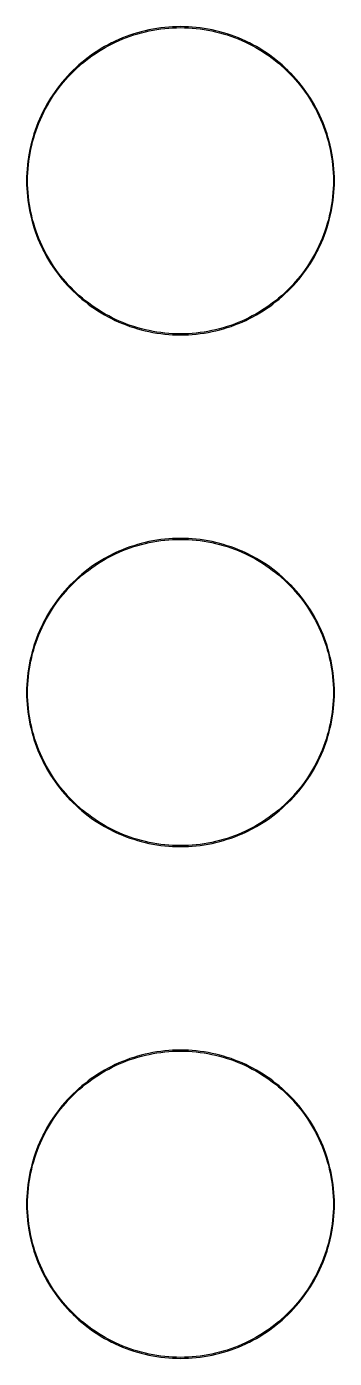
# Model space of a CAD drawing. Extents: x 3 to 63, y 0 to 129.
# Drawn here: x 45.59 to 48.65, y 88.53 to 101.75 of the extents above; entities that cross this region are included whole.
import ezdxf

# ---------------------------------------------------------------- set-up
doc = ezdxf.new("R2010")
doc.units = 0

msp = doc.modelspace()

# ---------------------------------------------------------------- linework, layer by layer
at = {"color": 34, "true_color": 0x008000}
for points in [[(48.21523, 99.1503, 0), (48.24216, 99.17875, 0), (48.26857, 99.20771, 0), (48.29397, 99.23768, 0), (48.31887, 99.26816, 0), (48.34274, 99.29915, 0), (48.36586, 99.3309, 0), (48.38821, 99.36315, 0), (48.4098, 99.39617, 0), (48.43037, 99.42945, 0), (48.45018, 99.46348, 0), (48.46923, 99.49777, 0), (48.48727, 99.53283, 0), (48.48797, 99.53421, 0), (48.50499, 99.56951, 0), (48.52125, 99.60533, 0), (48.53649, 99.64139, 0), (48.55071, 99.67797, 0), (48.56417, 99.7148, 0), (48.57662, 99.75214, 0), (48.58805, 99.78973, 0), (48.59846, 99.82758, 0), (48.60786, 99.86568, 0), (48.6165, 99.90403, 0), (48.62412, 99.94264, 0), (48.63047, 99.98125, 0), (48.63071, 99.98278, 0), (48.6363, 100.02164, 0), (48.64087, 100.06075, 0), (48.64442, 100.09987, 0), (48.64696, 100.13899, 0), (48.64849, 100.1781, 0), (48.649, 100.21747, 0), (48.64849, 100.25684, 0), (48.64696, 100.29596, 0), (48.64442, 100.33508, 0), (48.64087, 100.37419, 0), (48.6363, 100.41331, 0), (48.63071, 100.45217, 0), (48.63047, 100.4537, 0), (48.62412, 100.49231, 0), (48.6165, 100.53092, 0), (48.60786, 100.56927, 0), (48.59846, 100.60737, 0), (48.58805, 100.64522, 0), (48.57662, 100.68281, 0), (48.56417, 100.72015, 0), (48.55071, 100.75698, 0), (48.53649, 100.79355, 0), (48.52125, 100.82962, 0), (48.50499, 100.86543, 0), (48.48797, 100.90074, 0), (48.48727, 100.90212, 0), (48.46994, 100.93579, 0), (48.46923, 100.93717, 0), (48.45018, 100.97146, 0), (48.43037, 101.0055, 0), (48.4098, 101.03877, 0), (48.38821, 101.07179, 0), (48.36586, 101.10405, 0), (48.34274, 101.1358, 0), (48.31887, 101.16679, 0), (48.29397, 101.19727, 0), (48.26857, 101.22724, 0), (48.24216, 101.2562, 0), (48.21523, 101.28464, 0), (48.21414, 101.28574, 0), (48.21412, 101.28575, 0), (48.18729, 101.31258, 0), (48.1862, 101.31368, 0), (48.15775, 101.3406, 0), (48.12879, 101.36702, 0), (48.09882, 101.39242, 0), (48.06834, 101.41731, 0), (48.03735, 101.44119, 0), (48.0056, 101.4643, 0), (47.97335, 101.48665, 0), (47.94033, 101.50824, 0), (47.90705, 101.52882, 0), (47.87302, 101.54863, 0), (47.83873, 101.56768, 0), (47.80367, 101.58571, 0), (47.80229, 101.58642, 0), (47.76699, 101.60344, 0), (47.73117, 101.61969, 0), (47.69511, 101.63493, 0), (47.65853, 101.64916, 0), (47.6217, 101.66262, 0), (47.58436, 101.67506, 0), (47.54677, 101.68649, 0), (47.50892, 101.69691, 0), (47.47082, 101.70631, 0), (47.43247, 101.71494, 0), (47.39386, 101.72256, 0), (47.35525, 101.72891, 0), (47.35372, 101.72915, 0), (47.31486, 101.73474, 0), (47.27575, 101.73931, 0), (47.23663, 101.74287, 0), (47.19751, 101.74541, 0), (47.1584, 101.74693, 0), (47.11903, 101.74744, 0), (47.07966, 101.74693, 0), (47.04054, 101.74541, 0), (47.00142, 101.74287, 0), (46.96231, 101.73931, 0), (46.92319, 101.73474, 0), (46.88433, 101.72915, 0), (46.8828, 101.72891, 0), (46.84419, 101.72256, 0), (46.80558, 101.71494, 0), (46.76723, 101.70631, 0), (46.72913, 101.69691, 0), (46.69128, 101.68649, 0), (46.65369, 101.67506, 0), (46.61635, 101.66262, 0), (46.57952, 101.64916, 0), (46.54295, 101.63493, 0), (46.50688, 101.61969, 0), (46.47107, 101.60344, 0), (46.43576, 101.58642, 0), (46.43438, 101.58571, 0), (46.39933, 101.56768, 0), (46.36504, 101.54863, 0), (46.331, 101.52882, 0), (46.29773, 101.50824, 0), (46.26471, 101.48665, 0), (46.23245, 101.4643, 0), (46.2007, 101.44119, 0), (46.16971, 101.41731, 0), (46.13923, 101.39242, 0), (46.10926, 101.36702, 0), (46.0803, 101.3406, 0), (46.05186, 101.31368, 0), (46.02282, 101.28464, 0), (45.9959, 101.2562, 0), (45.96948, 101.22724, 0), (45.94408, 101.19727, 0), (45.91919, 101.16679, 0), (45.89531, 101.1358, 0), (45.8722, 101.10405, 0), (45.84985, 101.07179, 0), (45.82826, 101.03877, 0), (45.80768, 101.0055, 0), (45.78787, 100.97146, 0), (45.76882, 100.93717, 0), (45.75079, 100.90212, 0), (45.75008, 100.90074, 0), (45.73306, 100.86543, 0), (45.71681, 100.82962, 0), (45.70157, 100.79355, 0), (45.68734, 100.75698, 0), (45.67388, 100.72015, 0), (45.66144, 100.68281, 0), (45.65001, 100.64522, 0), (45.63959, 100.60737, 0), (45.63019, 100.56927, 0), (45.62156, 100.53092, 0), (45.61394, 100.49231, 0), (45.60759, 100.4537, 0), (45.60735, 100.45217, 0), (45.60176, 100.41331, 0), (45.59719, 100.37419, 0), (45.59363, 100.33508, 0), (45.59109, 100.29596, 0), (45.58957, 100.25684, 0), (45.58906, 100.21747, 0), (45.58957, 100.1781, 0), (45.59109, 100.13899, 0), (45.59363, 100.09987, 0), (45.59719, 100.06075, 0), (45.60176, 100.02164, 0), (45.60735, 99.98278, 0), (45.60759, 99.98125, 0), (45.61394, 99.94264, 0), (45.62156, 99.90403, 0), (45.63019, 99.86568, 0), (45.63959, 99.82758, 0), (45.65001, 99.78973, 0), (45.66144, 99.75214, 0), (45.67388, 99.7148, 0), (45.68734, 99.67797, 0), (45.70157, 99.64139, 0), (45.71681, 99.60533, 0), (45.73306, 99.56951, 0), (45.75008, 99.53421, 0), (45.75079, 99.53283, 0), (45.76882, 99.49777, 0), (45.78787, 99.46348, 0), (45.80768, 99.42945, 0), (45.82826, 99.39617, 0), (45.84985, 99.36315, 0), (45.8722, 99.3309, 0), (45.89531, 99.29915, 0), (45.91919, 99.26816, 0), (45.94408, 99.23768, 0), (45.96948, 99.20771, 0), (45.9959, 99.17875, 0), (46.02282, 99.1503, 0), (46.02392, 99.14921, 0), (46.05075, 99.12238, 0), (46.05076, 99.12236, 0), (46.05186, 99.12127, 0), (46.0803, 99.09434, 0), (46.10926, 99.06793, 0), (46.13923, 99.04253, 0), (46.16971, 99.01763, 0), (46.2007, 98.99376, 0), (46.23245, 98.97064, 0), (46.26471, 98.94829, 0), (46.29773, 98.9267, 0), (46.331, 98.90613, 0), (46.36504, 98.88632, 0), (46.39933, 98.86727, 0), (46.40071, 98.86656, 0), (46.43438, 98.84923, 0), (46.43576, 98.84853, 0), (46.47107, 98.83151, 0), (46.50688, 98.81525, 0), (46.54295, 98.80001, 0), (46.57952, 98.78579, 0), (46.61635, 98.77233, 0), (46.65369, 98.75988, 0), (46.69128, 98.74845, 0), (46.72913, 98.73804, 0), (46.76723, 98.72864, 0), (46.80558, 98.72, 0), (46.84419, 98.71238, 0), (46.8828, 98.70603, 0), (46.88433, 98.70579, 0), (46.92319, 98.7002, 0), (46.96231, 98.69563, 0), (47.00142, 98.69208, 0), (47.04054, 98.68954, 0), (47.07966, 98.68801, 0), (47.11903, 98.6875, 0), (47.1584, 98.68801, 0), (47.19751, 98.68954, 0), (47.23663, 98.69208, 0), (47.27575, 98.69563, 0), (47.31486, 98.7002, 0), (47.35372, 98.70579, 0), (47.35525, 98.70603, 0), (47.39386, 98.71238, 0), (47.43247, 98.72, 0), (47.47082, 98.72864, 0), (47.50892, 98.73804, 0), (47.54677, 98.74845, 0), (47.58436, 98.75988, 0), (47.6217, 98.77233, 0), (47.65853, 98.78579, 0), (47.69511, 98.80001, 0), (47.73117, 98.81525, 0), (47.76699, 98.83151, 0), (47.80229, 98.84853, 0), (47.80367, 98.84923, 0), (47.83735, 98.86656, 0), (47.83873, 98.86727, 0), (47.87302, 98.88632, 0), (47.90705, 98.90613, 0), (47.94033, 98.9267, 0), (47.97335, 98.94829, 0), (48.0056, 98.97064, 0), (48.03735, 98.99376, 0), (48.06834, 99.01763, 0), (48.09882, 99.04253, 0), (48.12879, 99.06793, 0), (48.15775, 99.09434, 0), (48.1862, 99.12127, 0), (48.21523, 99.1503, 0)], [(47.19751, 98.69944, 0), (47.1584, 98.69792, 0), (47.11903, 98.69741, 0), (47.07966, 98.69792, 0), (47.04054, 98.69944, 0), (47.00142, 98.70198, 0), (46.96231, 98.70554, 0), (46.92319, 98.71011, 0), (46.88489, 98.71562, 0), (46.84725, 98.72181, 0), (46.80865, 98.72943, 0), (46.77029, 98.73806, 0), (46.73219, 98.74746, 0), (46.69435, 98.75787, 0), (46.65675, 98.7693, 0), (46.61942, 98.78175, 0), (46.58259, 98.79521, 0), (46.54601, 98.80944, 0), (46.50994, 98.82468, 0), (46.47413, 98.84093, 0), (46.43913, 98.8578, 0), (46.40515, 98.87528, 0), (46.37086, 98.89433, 0), (46.33682, 98.91414, 0), (46.30355, 98.93472, 0), (46.27053, 98.95631, 0), (46.23827, 98.97866, 0), (46.20652, 99.00177, 0), (46.17553, 99.02565, 0), (46.14505, 99.05054, 0), (46.11508, 99.07594, 0), (46.08613, 99.10236, 0), (46.05768, 99.12928, 0), (46.03065, 99.15631, 0), (46.00391, 99.18457, 0), (45.97749, 99.21353, 0), (45.95209, 99.2435, 0), (45.9272, 99.27398, 0), (45.90333, 99.30497, 0), (45.88021, 99.33672, 0), (45.85786, 99.36898, 0), (45.83627, 99.402, 0), (45.8157, 99.43527, 0), (45.79588, 99.46931, 0), (45.77683, 99.5036, 0), (45.75935, 99.53757, 0), (45.74249, 99.57257, 0), (45.72623, 99.60839, 0), (45.71099, 99.64446, 0), (45.69677, 99.68103, 0), (45.6833, 99.71786, 0), (45.67086, 99.7552, 0), (45.65943, 99.79279, 0), (45.64901, 99.83064, 0), (45.63962, 99.86874, 0), (45.63098, 99.90709, 0), (45.62336, 99.9457, 0), (45.61717, 99.98334, 0), (45.61166, 100.02164, 0), (45.60709, 100.06075, 0), (45.60354, 100.09987, 0), (45.601, 100.13899, 0), (45.59947, 100.1781, 0), (45.59896, 100.21747, 0), (45.59947, 100.25684, 0), (45.601, 100.29596, 0), (45.60354, 100.33508, 0), (45.60709, 100.37419, 0), (45.61166, 100.41331, 0), (45.61717, 100.45161, 0), (45.62336, 100.48925, 0), (45.63098, 100.52785, 0), (45.63962, 100.56621, 0), (45.64901, 100.60431, 0), (45.65943, 100.64215, 0), (45.67086, 100.67975, 0), (45.6833, 100.71708, 0), (45.69677, 100.75391, 0), (45.71099, 100.79049, 0), (45.72623, 100.82656, 0), (45.74249, 100.86237, 0), (45.75935, 100.89738, 0), (45.77683, 100.93135, 0), (45.79588, 100.96564, 0), (45.8157, 100.99968, 0), (45.83627, 101.03295, 0), (45.85786, 101.06597, 0), (45.88021, 101.09823, 0), (45.90333, 101.12998, 0), (45.9272, 101.16097, 0), (45.95209, 101.19145, 0), (45.97749, 101.22142, 0), (46.00391, 101.25037, 0), (46.03083, 101.27882, 0), (46.05768, 101.30567, 0), (46.08613, 101.33259, 0), (46.11508, 101.35901, 0), (46.14505, 101.38441, 0), (46.17553, 101.4093, 0), (46.20652, 101.43317, 0), (46.23827, 101.45629, 0), (46.27053, 101.47864, 0), (46.30355, 101.50023, 0), (46.33682, 101.5208, 0), (46.37086, 101.54062, 0), (46.40515, 101.55967, 0), (46.43912, 101.57715, 0), (46.47413, 101.59401, 0), (46.50994, 101.61027, 0), (46.54601, 101.62551, 0), (46.58259, 101.63973, 0), (46.61942, 101.6532, 0), (46.65675, 101.66564, 0), (46.69435, 101.67707, 0), (46.73219, 101.68749, 0), (46.77029, 101.69688, 0), (46.80865, 101.70552, 0), (46.84725, 101.71314, 0), (46.88489, 101.71933, 0), (46.92319, 101.72484, 0), (46.96231, 101.72941, 0), (47.00142, 101.73296, 0), (47.04054, 101.7355, 0), (47.07966, 101.73703, 0), (47.11903, 101.73754, 0), (47.1584, 101.73703, 0), (47.19751, 101.7355, 0), (47.23663, 101.73296, 0), (47.27575, 101.72941, 0), (47.31486, 101.72484, 0), (47.35316, 101.71933, 0), (47.3908, 101.71314, 0), (47.42941, 101.70552, 0), (47.46776, 101.69688, 0), (47.50586, 101.68749, 0), (47.54371, 101.67707, 0), (47.5813, 101.66564, 0), (47.61864, 101.6532, 0), (47.65547, 101.63973, 0), (47.69204, 101.62551, 0), (47.72811, 101.61027, 0), (47.76393, 101.59401, 0), (47.79893, 101.57715, 0), (47.8329, 101.55967, 0), (47.86719, 101.54062, 0), (47.90123, 101.5208, 0), (47.9345, 101.50023, 0), (47.96752, 101.47864, 0), (47.99978, 101.45629, 0), (48.03153, 101.43317, 0), (48.06252, 101.4093, 0), (48.093, 101.38441, 0), (48.12297, 101.35901, 0), (48.15193, 101.33259, 0), (48.18019, 101.30585, 0), (48.20722, 101.27882, 0), (48.23414, 101.25037, 0), (48.26056, 101.22142, 0), (48.28596, 101.19145, 0), (48.31085, 101.16097, 0), (48.33473, 101.12998, 0), (48.35784, 101.09823, 0), (48.38019, 101.06597, 0), (48.40178, 101.03295, 0), (48.42236, 100.99968, 0), (48.44217, 100.96564, 0), (48.46122, 100.93135, 0), (48.4787, 100.89737, 0), (48.49557, 100.86237, 0), (48.51182, 100.82656, 0), (48.52706, 100.79049, 0), (48.54129, 100.75391, 0), (48.55475, 100.71708, 0), (48.5672, 100.67975, 0), (48.57863, 100.64215, 0), (48.58904, 100.60431, 0), (48.59844, 100.56621, 0), (48.60707, 100.52785, 0), (48.61469, 100.48925, 0), (48.62088, 100.45161, 0), (48.62639, 100.41331, 0), (48.63096, 100.37419, 0), (48.63452, 100.33508, 0), (48.63706, 100.29596, 0), (48.63858, 100.25684, 0), (48.63909, 100.21747, 0), (48.63858, 100.1781, 0), (48.63706, 100.13899, 0), (48.63452, 100.09987, 0), (48.63096, 100.06075, 0), (48.62639, 100.02164, 0), (48.62088, 99.98334, 0), (48.61469, 99.9457, 0), (48.60707, 99.90709, 0), (48.59844, 99.86874, 0), (48.58904, 99.83064, 0), (48.57863, 99.79279, 0), (48.5672, 99.7552, 0), (48.55475, 99.71786, 0), (48.54129, 99.68103, 0), (48.52706, 99.64446, 0), (48.51182, 99.60839, 0), (48.49557, 99.57257, 0), (48.4787, 99.53758, 0), (48.46122, 99.5036, 0), (48.44217, 99.46931, 0), (48.42236, 99.43527, 0), (48.40178, 99.402, 0), (48.38019, 99.36898, 0), (48.35784, 99.33672, 0), (48.33473, 99.30497, 0), (48.31085, 99.27398, 0), (48.28596, 99.2435, 0), (48.26056, 99.21353, 0), (48.23414, 99.18457, 0), (48.20722, 99.15612, 0), (48.18038, 99.12928, 0), (48.15193, 99.10236, 0), (48.12297, 99.07594, 0), (48.093, 99.05054, 0), (48.06252, 99.02565, 0), (48.03153, 99.00177, 0), (47.99978, 98.97866, 0), (47.96752, 98.95631, 0), (47.9345, 98.93472, 0), (47.90123, 98.91414, 0), (47.86719, 98.89433, 0), (47.8329, 98.87528, 0), (47.79892, 98.8578, 0), (47.76393, 98.84093, 0), (47.72811, 98.82468, 0), (47.69204, 98.80944, 0), (47.65547, 98.79521, 0), (47.61864, 98.78175, 0), (47.5813, 98.7693, 0), (47.54371, 98.75787, 0), (47.50586, 98.74746, 0), (47.46776, 98.73806, 0), (47.42941, 98.72943, 0), (47.3908, 98.72181, 0), (47.35316, 98.71562, 0), (47.31486, 98.71011, 0), (47.27575, 98.70554, 0), (47.23663, 98.70198, 0), (47.19751, 98.69944, 0)], [(48.21523, 94.0703, 0), (48.24216, 94.09875, 0), (48.26857, 94.12771, 0), (48.29397, 94.15768, 0), (48.31887, 94.18816, 0), (48.34274, 94.21915, 0), (48.36586, 94.2509, 0), (48.38821, 94.28315, 0), (48.4098, 94.31617, 0), (48.43037, 94.34945, 0), (48.45018, 94.38348, 0), (48.46923, 94.41777, 0), (48.48727, 94.45283, 0), (48.48797, 94.45421, 0), (48.50499, 94.48951, 0), (48.52125, 94.52533, 0), (48.53649, 94.56139, 0), (48.55071, 94.59797, 0), (48.56417, 94.6348, 0), (48.57662, 94.67214, 0), (48.58805, 94.70973, 0), (48.59846, 94.74758, 0), (48.60786, 94.78568, 0), (48.6165, 94.82403, 0), (48.62412, 94.86264, 0), (48.63047, 94.90125, 0), (48.63071, 94.90278, 0), (48.6363, 94.94164, 0), (48.64087, 94.98075, 0), (48.64442, 95.01986, 0), (48.64442, 95.01987, 0), (48.64696, 95.05899, 0), (48.64849, 95.0981, 0), (48.649, 95.13747, 0), (48.64849, 95.17684, 0), (48.64696, 95.21596, 0), (48.64442, 95.25508, 0), (48.64087, 95.29419, 0), (48.6363, 95.33331, 0), (48.63071, 95.37217, 0), (48.63047, 95.3737, 0), (48.62412, 95.41231, 0), (48.6165, 95.45092, 0), (48.60786, 95.48927, 0), (48.59846, 95.52737, 0), (48.58805, 95.56522, 0), (48.57662, 95.60281, 0), (48.56417, 95.64015, 0), (48.55071, 95.67698, 0), (48.53649, 95.71355, 0), (48.52125, 95.74962, 0), (48.50499, 95.78543, 0), (48.48797, 95.82074, 0), (48.48727, 95.82212, 0), (48.46994, 95.85579, 0), (48.46923, 95.85717, 0), (48.45018, 95.89146, 0), (48.43037, 95.9255, 0), (48.4098, 95.95877, 0), (48.38821, 95.99179, 0), (48.36586, 96.02405, 0), (48.34274, 96.0558, 0), (48.31887, 96.08679, 0), (48.29397, 96.11727, 0), (48.26857, 96.14724, 0), (48.24216, 96.1762, 0), (48.21523, 96.20464, 0), (48.21414, 96.20574, 0), (48.21412, 96.20575, 0), (48.18729, 96.23258, 0), (48.1862, 96.23368, 0), (48.15775, 96.2606, 0), (48.12879, 96.28702, 0), (48.09882, 96.31242, 0), (48.06834, 96.33731, 0), (48.03735, 96.36119, 0), (48.0056, 96.3843, 0), (47.97335, 96.40665, 0), (47.94033, 96.42824, 0), (47.90705, 96.44882, 0), (47.87302, 96.46863, 0), (47.83873, 96.48768, 0), (47.80367, 96.50571, 0), (47.80229, 96.50642, 0), (47.76699, 96.52344, 0), (47.73117, 96.53969, 0), (47.69511, 96.55493, 0), (47.65853, 96.56916, 0), (47.6217, 96.58262, 0), (47.58436, 96.59506, 0), (47.54677, 96.60649, 0), (47.50892, 96.61691, 0), (47.47082, 96.62631, 0), (47.43247, 96.63494, 0), (47.39386, 96.64256, 0), (47.35525, 96.64891, 0), (47.35372, 96.64915, 0), (47.31486, 96.65474, 0), (47.27575, 96.65931, 0), (47.23663, 96.66287, 0), (47.19751, 96.66541, 0), (47.1584, 96.66693, 0), (47.11903, 96.66744, 0), (47.07966, 96.66693, 0), (47.04054, 96.66541, 0), (47.00142, 96.66287, 0), (46.96231, 96.65931, 0), (46.92319, 96.65474, 0), (46.88433, 96.64915, 0), (46.8828, 96.64891, 0), (46.84419, 96.64256, 0), (46.80558, 96.63494, 0), (46.76723, 96.62631, 0), (46.72913, 96.61691, 0), (46.69128, 96.60649, 0), (46.65369, 96.59506, 0), (46.61635, 96.58262, 0), (46.57952, 96.56916, 0), (46.54295, 96.55493, 0), (46.50688, 96.53969, 0), (46.47107, 96.52344, 0), (46.43576, 96.50642, 0), (46.43438, 96.50571, 0), (46.39933, 96.48768, 0), (46.36504, 96.46863, 0), (46.331, 96.44882, 0), (46.29773, 96.42824, 0), (46.26471, 96.40665, 0), (46.23245, 96.3843, 0), (46.2007, 96.36119, 0), (46.16971, 96.33731, 0), (46.13923, 96.31242, 0), (46.10926, 96.28702, 0), (46.0803, 96.2606, 0), (46.05186, 96.23368, 0), (46.02282, 96.20464, 0), (45.9959, 96.1762, 0), (45.96948, 96.14724, 0), (45.94408, 96.11727, 0), (45.91919, 96.08679, 0), (45.89531, 96.0558, 0), (45.8722, 96.02405, 0), (45.84985, 95.99179, 0), (45.82826, 95.95877, 0), (45.80768, 95.9255, 0), (45.78787, 95.89146, 0), (45.76882, 95.85717, 0), (45.75079, 95.82212, 0), (45.75008, 95.82074, 0), (45.73306, 95.78543, 0), (45.71681, 95.74962, 0), (45.70157, 95.71355, 0), (45.68734, 95.67698, 0), (45.67388, 95.64015, 0), (45.66144, 95.60281, 0), (45.65001, 95.56522, 0), (45.63959, 95.52737, 0), (45.63019, 95.48927, 0), (45.62156, 95.45092, 0), (45.61394, 95.41231, 0), (45.60759, 95.3737, 0), (45.60735, 95.37217, 0), (45.60176, 95.33331, 0), (45.59719, 95.29419, 0), (45.59363, 95.25508, 0), (45.59109, 95.21596, 0), (45.58957, 95.17684, 0), (45.58906, 95.13747, 0), (45.58957, 95.0981, 0), (45.59109, 95.05899, 0), (45.59363, 95.01987, 0), (45.59363, 95.01986, 0), (45.59719, 94.98075, 0), (45.60176, 94.94164, 0), (45.60735, 94.90278, 0), (45.60759, 94.90125, 0), (45.61394, 94.86264, 0), (45.62156, 94.82403, 0), (45.63019, 94.78568, 0), (45.63959, 94.74758, 0), (45.65001, 94.70973, 0), (45.66144, 94.67214, 0), (45.67388, 94.6348, 0), (45.68734, 94.59797, 0), (45.70157, 94.56139, 0), (45.71681, 94.52533, 0), (45.73306, 94.48951, 0), (45.75008, 94.45421, 0), (45.75079, 94.45283, 0), (45.76882, 94.41777, 0), (45.78787, 94.38348, 0), (45.80768, 94.34945, 0), (45.82826, 94.31617, 0), (45.84985, 94.28315, 0), (45.8722, 94.2509, 0), (45.89531, 94.21915, 0), (45.91919, 94.18816, 0), (45.94408, 94.15768, 0), (45.96948, 94.12771, 0), (45.9959, 94.09875, 0), (46.02282, 94.0703, 0), (46.02392, 94.06921, 0), (46.05075, 94.04238, 0), (46.05076, 94.04236, 0), (46.05186, 94.04127, 0), (46.0803, 94.01434, 0), (46.10926, 93.98793, 0), (46.13923, 93.96253, 0), (46.16971, 93.93763, 0), (46.2007, 93.91376, 0), (46.23245, 93.89064, 0), (46.26471, 93.86829, 0), (46.29773, 93.8467, 0), (46.331, 93.82613, 0), (46.36504, 93.80632, 0), (46.39933, 93.78727, 0), (46.40071, 93.78656, 0), (46.43438, 93.76923, 0), (46.43576, 93.76853, 0), (46.47107, 93.75151, 0), (46.50688, 93.73525, 0), (46.54295, 93.72001, 0), (46.57952, 93.70579, 0), (46.61635, 93.69233, 0), (46.65369, 93.67988, 0), (46.69128, 93.66845, 0), (46.72913, 93.65804, 0), (46.76723, 93.64864, 0), (46.80558, 93.64, 0), (46.84419, 93.63238, 0), (46.8828, 93.62603, 0), (46.88433, 93.62579, 0), (46.92319, 93.6202, 0), (46.96231, 93.61563, 0), (47.00142, 93.61208, 0), (47.04054, 93.60954, 0), (47.07966, 93.60801, 0), (47.11903, 93.6075, 0), (47.1584, 93.60801, 0), (47.19751, 93.60954, 0), (47.23663, 93.61208, 0), (47.27575, 93.61563, 0), (47.31486, 93.6202, 0), (47.35372, 93.62579, 0), (47.35525, 93.62603, 0), (47.39386, 93.63238, 0), (47.43247, 93.64, 0), (47.47082, 93.64864, 0), (47.50892, 93.65804, 0), (47.54677, 93.66845, 0), (47.58436, 93.67988, 0), (47.6217, 93.69233, 0), (47.65853, 93.70579, 0), (47.69511, 93.72001, 0), (47.73117, 93.73525, 0), (47.76699, 93.75151, 0), (47.80229, 93.76853, 0), (47.80367, 93.76923, 0), (47.83735, 93.78656, 0), (47.83873, 93.78727, 0), (47.87302, 93.80632, 0), (47.90705, 93.82613, 0), (47.94033, 93.8467, 0), (47.97335, 93.86829, 0), (48.0056, 93.89064, 0), (48.03735, 93.91376, 0), (48.06834, 93.93763, 0), (48.09882, 93.96253, 0), (48.12879, 93.98793, 0), (48.15775, 94.01434, 0), (48.1862, 94.04127, 0), (48.21523, 94.0703, 0)], [(47.19751, 93.61944, 0), (47.1584, 93.61792, 0), (47.11903, 93.61741, 0), (47.07966, 93.61792, 0), (47.04054, 93.61944, 0), (47.00142, 93.62198, 0), (46.96231, 93.62554, 0), (46.92319, 93.63011, 0), (46.88489, 93.63562, 0), (46.84725, 93.64181, 0), (46.80865, 93.64943, 0), (46.77029, 93.65806, 0), (46.73219, 93.66746, 0), (46.69435, 93.67787, 0), (46.65675, 93.6893, 0), (46.61942, 93.70175, 0), (46.58259, 93.71521, 0), (46.54601, 93.72944, 0), (46.50994, 93.74468, 0), (46.47413, 93.76093, 0), (46.43913, 93.7778, 0), (46.40515, 93.79528, 0), (46.37086, 93.81433, 0), (46.33682, 93.83414, 0), (46.30355, 93.85472, 0), (46.27053, 93.87631, 0), (46.23827, 93.89866, 0), (46.20652, 93.92177, 0), (46.17553, 93.94565, 0), (46.14505, 93.97054, 0), (46.11508, 93.99594, 0), (46.08613, 94.02236, 0), (46.05768, 94.04928, 0), (46.03065, 94.07631, 0), (46.00391, 94.10457, 0), (45.97749, 94.13353, 0), (45.95209, 94.1635, 0), (45.9272, 94.19398, 0), (45.90333, 94.22497, 0), (45.88021, 94.25672, 0), (45.85786, 94.28898, 0), (45.83627, 94.322, 0), (45.8157, 94.35527, 0), (45.79588, 94.38931, 0), (45.77683, 94.4236, 0), (45.75935, 94.45757, 0), (45.74249, 94.49257, 0), (45.72623, 94.52839, 0), (45.71099, 94.56446, 0), (45.69677, 94.60103, 0), (45.6833, 94.63786, 0), (45.67086, 94.6752, 0), (45.65943, 94.71279, 0), (45.64901, 94.75064, 0), (45.63962, 94.78872, 0), (45.63962, 94.78874, 0), (45.63098, 94.82709, 0), (45.62336, 94.8657, 0), (45.61721, 94.90309, 0), (45.61166, 94.94164, 0), (45.60709, 94.98075, 0), (45.60354, 95.01986, 0), (45.60354, 95.01987, 0), (45.601, 95.05899, 0), (45.59947, 95.0981, 0), (45.59896, 95.13747, 0), (45.59947, 95.17684, 0), (45.601, 95.21596, 0), (45.60354, 95.25508, 0), (45.60709, 95.29419, 0), (45.61166, 95.33331, 0), (45.61717, 95.37161, 0), (45.62336, 95.40925, 0), (45.63098, 95.44785, 0), (45.63962, 95.48621, 0), (45.64901, 95.52431, 0), (45.65943, 95.56215, 0), (45.67086, 95.59975, 0), (45.6833, 95.63708, 0), (45.69677, 95.67391, 0), (45.71099, 95.71049, 0), (45.72623, 95.74656, 0), (45.74249, 95.78237, 0), (45.75935, 95.81738, 0), (45.77683, 95.85135, 0), (45.79588, 95.88564, 0), (45.8157, 95.91968, 0), (45.83627, 95.95295, 0), (45.85786, 95.98597, 0), (45.88021, 96.01823, 0), (45.90333, 96.04998, 0), (45.9272, 96.08097, 0), (45.95209, 96.11145, 0), (45.97749, 96.14142, 0), (46.00391, 96.17037, 0), (46.03083, 96.19882, 0), (46.05768, 96.22567, 0), (46.08613, 96.25259, 0), (46.11508, 96.27901, 0), (46.14505, 96.30441, 0), (46.17553, 96.3293, 0), (46.20652, 96.35317, 0), (46.23827, 96.37629, 0), (46.27053, 96.39864, 0), (46.30355, 96.42023, 0), (46.33682, 96.4408, 0), (46.37086, 96.46062, 0), (46.40515, 96.47967, 0), (46.43912, 96.49715, 0), (46.47413, 96.51401, 0), (46.50994, 96.53027, 0), (46.54601, 96.54551, 0), (46.58259, 96.55973, 0), (46.61942, 96.5732, 0), (46.65675, 96.58564, 0), (46.69435, 96.59707, 0), (46.73219, 96.60749, 0), (46.77029, 96.61688, 0), (46.80865, 96.62552, 0), (46.84725, 96.63314, 0), (46.88489, 96.63933, 0), (46.92319, 96.64484, 0), (46.96231, 96.64941, 0), (47.00142, 96.65296, 0), (47.04054, 96.6555, 0), (47.07966, 96.65703, 0), (47.11903, 96.65754, 0), (47.1584, 96.65703, 0), (47.19751, 96.6555, 0), (47.23663, 96.65296, 0), (47.27575, 96.64941, 0), (47.31486, 96.64484, 0), (47.35316, 96.63933, 0), (47.3908, 96.63314, 0), (47.42941, 96.62552, 0), (47.46776, 96.61688, 0), (47.50586, 96.60749, 0), (47.54371, 96.59707, 0), (47.5813, 96.58564, 0), (47.61864, 96.5732, 0), (47.65547, 96.55973, 0), (47.69204, 96.54551, 0), (47.72811, 96.53027, 0), (47.76393, 96.51401, 0), (47.79893, 96.49715, 0), (47.8329, 96.47967, 0), (47.86719, 96.46062, 0), (47.90123, 96.4408, 0), (47.9345, 96.42023, 0), (47.96752, 96.39864, 0), (47.99978, 96.37629, 0), (48.03153, 96.35317, 0), (48.06252, 96.3293, 0), (48.093, 96.30441, 0), (48.12297, 96.27901, 0), (48.15193, 96.25259, 0), (48.18019, 96.22585, 0), (48.20722, 96.19882, 0), (48.23414, 96.17037, 0), (48.26056, 96.14142, 0), (48.28596, 96.11145, 0), (48.31085, 96.08097, 0), (48.33473, 96.04998, 0), (48.35784, 96.01823, 0), (48.38019, 95.98597, 0), (48.40178, 95.95295, 0), (48.42236, 95.91968, 0), (48.44217, 95.88564, 0), (48.46122, 95.85135, 0), (48.4787, 95.81737, 0), (48.49557, 95.78237, 0), (48.51182, 95.74656, 0), (48.52706, 95.71049, 0), (48.54129, 95.67391, 0), (48.55475, 95.63708, 0), (48.5672, 95.59975, 0), (48.57863, 95.56215, 0), (48.58904, 95.52431, 0), (48.59844, 95.48621, 0), (48.60707, 95.44785, 0), (48.61469, 95.40925, 0), (48.62088, 95.37161, 0), (48.62639, 95.33331, 0), (48.63096, 95.29419, 0), (48.63452, 95.25508, 0), (48.63706, 95.21596, 0), (48.63858, 95.17684, 0), (48.63909, 95.13747, 0), (48.63858, 95.0981, 0), (48.63706, 95.05899, 0), (48.63452, 95.01987, 0), (48.63452, 95.01986, 0), (48.63096, 94.98075, 0), (48.62639, 94.94164, 0), (48.62084, 94.90309, 0), (48.61469, 94.8657, 0), (48.60707, 94.82709, 0), (48.59844, 94.78874, 0), (48.59844, 94.78872, 0), (48.58904, 94.75064, 0), (48.57863, 94.71279, 0), (48.5672, 94.6752, 0), (48.55475, 94.63786, 0), (48.54129, 94.60103, 0), (48.52706, 94.56446, 0), (48.51182, 94.52839, 0), (48.49557, 94.49257, 0), (48.4787, 94.45758, 0), (48.46122, 94.4236, 0), (48.44217, 94.38931, 0), (48.42236, 94.35527, 0), (48.40178, 94.322, 0), (48.38019, 94.28898, 0), (48.35784, 94.25672, 0), (48.33473, 94.22497, 0), (48.31085, 94.19398, 0), (48.28596, 94.1635, 0), (48.26056, 94.13353, 0), (48.23414, 94.10457, 0), (48.20722, 94.07612, 0), (48.18038, 94.04928, 0), (48.15193, 94.02236, 0), (48.12297, 93.99594, 0), (48.093, 93.97054, 0), (48.06252, 93.94565, 0), (48.03153, 93.92177, 0), (47.99978, 93.89866, 0), (47.96752, 93.87631, 0), (47.9345, 93.85472, 0), (47.90123, 93.83414, 0), (47.86719, 93.81433, 0), (47.8329, 93.79528, 0), (47.79892, 93.7778, 0), (47.76393, 93.76093, 0), (47.72811, 93.74468, 0), (47.69204, 93.72944, 0), (47.65547, 93.71521, 0), (47.61864, 93.70175, 0), (47.5813, 93.6893, 0), (47.54371, 93.67787, 0), (47.50586, 93.66746, 0), (47.46776, 93.65806, 0), (47.42941, 93.64943, 0), (47.3908, 93.64181, 0), (47.35316, 93.63562, 0), (47.31486, 93.63011, 0), (47.27575, 93.62554, 0), (47.23663, 93.62198, 0), (47.19751, 93.61944, 0)], [(48.21523, 88.9903, 0), (48.24216, 89.01875, 0), (48.26857, 89.04771, 0), (48.29397, 89.07768, 0), (48.31887, 89.10816, 0), (48.34274, 89.13915, 0), (48.36586, 89.1709, 0), (48.38821, 89.20315, 0), (48.4098, 89.23617, 0), (48.43037, 89.26945, 0), (48.45018, 89.30348, 0), (48.46923, 89.33777, 0), (48.48727, 89.37283, 0), (48.48797, 89.37421, 0), (48.50499, 89.40951, 0), (48.52125, 89.44533, 0), (48.53649, 89.48139, 0), (48.55071, 89.51797, 0), (48.56417, 89.5548, 0), (48.57662, 89.59214, 0), (48.58805, 89.62973, 0), (48.59846, 89.66758, 0), (48.60786, 89.70568, 0), (48.6165, 89.74403, 0), (48.62412, 89.78264, 0), (48.63047, 89.82125, 0), (48.63071, 89.82278, 0), (48.6363, 89.86164, 0), (48.64087, 89.90076, 0), (48.64442, 89.93987, 0), (48.64696, 89.97899, 0), (48.64849, 90.0181, 0), (48.649, 90.05747, 0), (48.64849, 90.09684, 0), (48.64696, 90.13596, 0), (48.64442, 90.17508, 0), (48.64087, 90.21419, 0), (48.6363, 90.25331, 0), (48.63071, 90.29217, 0), (48.63047, 90.2937, 0), (48.62412, 90.33231, 0), (48.6165, 90.37092, 0), (48.60786, 90.40925, 0), (48.60786, 90.40927, 0), (48.59846, 90.44737, 0), (48.58805, 90.48522, 0), (48.57662, 90.52281, 0), (48.56417, 90.56015, 0), (48.55071, 90.59698, 0), (48.53649, 90.63355, 0), (48.52125, 90.66962, 0), (48.50499, 90.70543, 0), (48.48797, 90.74074, 0), (48.48727, 90.74212, 0), (48.46994, 90.77579, 0), (48.46923, 90.77717, 0), (48.45018, 90.81146, 0), (48.43037, 90.8455, 0), (48.4098, 90.87877, 0), (48.38821, 90.91179, 0), (48.36586, 90.94405, 0), (48.34274, 90.9758, 0), (48.31887, 91.00679, 0), (48.29397, 91.03727, 0), (48.26857, 91.06724, 0), (48.24216, 91.0962, 0), (48.21523, 91.12464, 0), (48.21414, 91.12574, 0), (48.21412, 91.12575, 0), (48.18729, 91.15258, 0), (48.1862, 91.15368, 0), (48.15775, 91.1806, 0), (48.12883, 91.20698, 0), (48.12879, 91.20702, 0), (48.09882, 91.23242, 0), (48.06834, 91.25731, 0), (48.03735, 91.28119, 0), (48.0056, 91.3043, 0), (47.97335, 91.32665, 0), (47.94033, 91.34824, 0), (47.90705, 91.36882, 0), (47.87302, 91.38863, 0), (47.83873, 91.40768, 0), (47.80367, 91.42571, 0), (47.80229, 91.42642, 0), (47.76699, 91.44344, 0), (47.73117, 91.45969, 0), (47.69511, 91.47493, 0), (47.65853, 91.48916, 0), (47.6217, 91.50262, 0), (47.58436, 91.51506, 0), (47.54677, 91.52649, 0), (47.50892, 91.53691, 0), (47.47082, 91.54631, 0), (47.43247, 91.55494, 0), (47.39386, 91.56256, 0), (47.35525, 91.56891, 0), (47.35372, 91.56915, 0), (47.31486, 91.57474, 0), (47.27575, 91.57931, 0), (47.23663, 91.58287, 0), (47.19751, 91.58541, 0), (47.1584, 91.58693, 0), (47.11903, 91.58744, 0), (47.07966, 91.58693, 0), (47.04054, 91.58541, 0), (47.00142, 91.58287, 0), (46.96231, 91.57931, 0), (46.92319, 91.57474, 0), (46.88433, 91.56915, 0), (46.8828, 91.56891, 0), (46.84419, 91.56256, 0), (46.80558, 91.55494, 0), (46.76723, 91.54631, 0), (46.72913, 91.53691, 0), (46.69128, 91.52649, 0), (46.65369, 91.51506, 0), (46.61635, 91.50262, 0), (46.57952, 91.48916, 0), (46.54295, 91.47493, 0), (46.50688, 91.45969, 0), (46.47107, 91.44344, 0), (46.43576, 91.42642, 0), (46.43438, 91.42571, 0), (46.39933, 91.40768, 0), (46.36504, 91.38863, 0), (46.331, 91.36882, 0), (46.29773, 91.34824, 0), (46.26471, 91.32665, 0), (46.23245, 91.3043, 0), (46.2007, 91.28119, 0), (46.16971, 91.25731, 0), (46.13923, 91.23242, 0), (46.10926, 91.20702, 0), (46.10922, 91.20698, 0), (46.0803, 91.1806, 0), (46.05186, 91.15368, 0), (46.02282, 91.12464, 0), (45.9959, 91.0962, 0), (45.96948, 91.06724, 0), (45.94408, 91.03727, 0), (45.91919, 91.00679, 0), (45.89531, 90.9758, 0), (45.8722, 90.94405, 0), (45.84985, 90.91179, 0), (45.82826, 90.87877, 0), (45.80768, 90.8455, 0), (45.78787, 90.81146, 0), (45.76882, 90.77717, 0), (45.75079, 90.74212, 0), (45.75008, 90.74074, 0), (45.73306, 90.70543, 0), (45.71681, 90.66962, 0), (45.70157, 90.63355, 0), (45.68734, 90.59698, 0), (45.67388, 90.56015, 0), (45.66144, 90.52281, 0), (45.65001, 90.48522, 0), (45.63959, 90.44737, 0), (45.63019, 90.40927, 0), (45.63019, 90.40925, 0), (45.62156, 90.37092, 0), (45.61394, 90.33231, 0), (45.60759, 90.2937, 0), (45.60735, 90.29217, 0), (45.60176, 90.25331, 0), (45.59719, 90.21419, 0), (45.59363, 90.17508, 0), (45.59109, 90.13596, 0), (45.58957, 90.09684, 0), (45.58906, 90.05747, 0), (45.58957, 90.0181, 0), (45.59109, 89.97899, 0), (45.59363, 89.93987, 0), (45.59719, 89.90076, 0), (45.60176, 89.86164, 0), (45.60735, 89.82278, 0), (45.60759, 89.82125, 0), (45.61394, 89.78264, 0), (45.62156, 89.74403, 0), (45.63019, 89.70568, 0), (45.63959, 89.66758, 0), (45.65001, 89.62973, 0), (45.66144, 89.59214, 0), (45.67388, 89.5548, 0), (45.68734, 89.51797, 0), (45.70157, 89.48139, 0), (45.71681, 89.44533, 0), (45.73306, 89.40951, 0), (45.75008, 89.37421, 0), (45.75079, 89.37283, 0), (45.76882, 89.33777, 0), (45.78787, 89.30348, 0), (45.80768, 89.26945, 0), (45.82826, 89.23617, 0), (45.84985, 89.20315, 0), (45.8722, 89.1709, 0), (45.89531, 89.13915, 0), (45.91919, 89.10816, 0), (45.94408, 89.07768, 0), (45.96948, 89.04771, 0), (45.9959, 89.01875, 0), (46.02282, 88.9903, 0), (46.02392, 88.98921, 0), (46.05075, 88.96238, 0), (46.05076, 88.96236, 0), (46.05186, 88.96127, 0), (46.0803, 88.93434, 0), (46.10926, 88.90793, 0), (46.13923, 88.88253, 0), (46.16971, 88.85763, 0), (46.2007, 88.83376, 0), (46.23245, 88.81064, 0), (46.26471, 88.78829, 0), (46.29773, 88.7667, 0), (46.331, 88.74613, 0), (46.36504, 88.72632, 0), (46.39933, 88.70727, 0), (46.40071, 88.70656, 0), (46.43438, 88.68923, 0), (46.43576, 88.68853, 0), (46.47107, 88.67151, 0), (46.50688, 88.65525, 0), (46.54295, 88.64001, 0), (46.57952, 88.62579, 0), (46.61635, 88.61233, 0), (46.65369, 88.59988, 0), (46.69128, 88.58845, 0), (46.72913, 88.57804, 0), (46.76723, 88.56864, 0), (46.80558, 88.56, 0), (46.84419, 88.55238, 0), (46.8828, 88.54603, 0), (46.88433, 88.54579, 0), (46.92319, 88.5402, 0), (46.96231, 88.53563, 0), (47.00142, 88.53208, 0), (47.04054, 88.52954, 0), (47.07966, 88.52801, 0), (47.11903, 88.5275, 0), (47.1584, 88.52801, 0), (47.19751, 88.52954, 0), (47.23663, 88.53208, 0), (47.27575, 88.53563, 0), (47.31486, 88.5402, 0), (47.35372, 88.54579, 0), (47.35525, 88.54603, 0), (47.39386, 88.55238, 0), (47.43247, 88.56, 0), (47.47082, 88.56864, 0), (47.50892, 88.57804, 0), (47.54677, 88.58845, 0), (47.58436, 88.59988, 0), (47.6217, 88.61233, 0), (47.65853, 88.62579, 0), (47.69511, 88.64001, 0), (47.73117, 88.65525, 0), (47.76699, 88.67151, 0), (47.80229, 88.68853, 0), (47.80367, 88.68923, 0), (47.83735, 88.70656, 0), (47.83873, 88.70727, 0), (47.87302, 88.72632, 0), (47.90705, 88.74613, 0), (47.94033, 88.7667, 0), (47.97335, 88.78829, 0), (48.0056, 88.81064, 0), (48.03735, 88.83376, 0), (48.06834, 88.85763, 0), (48.09882, 88.88253, 0), (48.12879, 88.90793, 0), (48.15775, 88.93434, 0), (48.1862, 88.96127, 0), (48.21523, 88.9903, 0)], [(47.19751, 88.53944, 0), (47.1584, 88.53792, 0), (47.11903, 88.53741, 0), (47.07966, 88.53792, 0), (47.04054, 88.53944, 0), (47.00142, 88.54198, 0), (46.96231, 88.54554, 0), (46.92319, 88.55011, 0), (46.88489, 88.55562, 0), (46.84725, 88.56181, 0), (46.80865, 88.56943, 0), (46.77029, 88.57806, 0), (46.73219, 88.58746, 0), (46.69435, 88.59787, 0), (46.65675, 88.6093, 0), (46.61942, 88.62175, 0), (46.58259, 88.63521, 0), (46.54601, 88.64944, 0), (46.50994, 88.66468, 0), (46.47413, 88.68093, 0), (46.43913, 88.6978, 0), (46.40515, 88.71528, 0), (46.37086, 88.73433, 0), (46.33682, 88.75414, 0), (46.30355, 88.77472, 0), (46.27053, 88.79631, 0), (46.23827, 88.81866, 0), (46.20652, 88.84177, 0), (46.17553, 88.86565, 0), (46.14505, 88.89054, 0), (46.11508, 88.91594, 0), (46.08613, 88.94236, 0), (46.05768, 88.96928, 0), (46.03065, 88.99631, 0), (46.00391, 89.02457, 0), (45.97749, 89.05353, 0), (45.95209, 89.0835, 0), (45.9272, 89.11398, 0), (45.90333, 89.14497, 0), (45.88021, 89.17672, 0), (45.85786, 89.20898, 0), (45.83627, 89.242, 0), (45.8157, 89.27527, 0), (45.79588, 89.30931, 0), (45.77683, 89.3436, 0), (45.75935, 89.37757, 0), (45.74249, 89.41257, 0), (45.72623, 89.44839, 0), (45.71099, 89.48446, 0), (45.69677, 89.52103, 0), (45.6833, 89.55786, 0), (45.67086, 89.5952, 0), (45.65943, 89.63279, 0), (45.64901, 89.67064, 0), (45.63962, 89.70874, 0), (45.63098, 89.74709, 0), (45.62336, 89.7857, 0), (45.61717, 89.82334, 0), (45.61166, 89.86164, 0), (45.60709, 89.90076, 0), (45.60354, 89.93987, 0), (45.601, 89.97899, 0), (45.59947, 90.0181, 0), (45.59896, 90.05747, 0), (45.59947, 90.09684, 0), (45.601, 90.13596, 0), (45.60354, 90.17508, 0), (45.60709, 90.21419, 0), (45.61166, 90.25331, 0), (45.61717, 90.29161, 0), (45.62336, 90.32925, 0), (45.63098, 90.36785, 0), (45.63962, 90.40621, 0), (45.64901, 90.44431, 0), (45.65943, 90.48215, 0), (45.67086, 90.51975, 0), (45.6833, 90.55708, 0), (45.69677, 90.59391, 0), (45.71099, 90.63049, 0), (45.72623, 90.66656, 0), (45.74249, 90.70237, 0), (45.75935, 90.73738, 0), (45.77683, 90.77135, 0), (45.79588, 90.80564, 0), (45.8157, 90.83968, 0), (45.83627, 90.87295, 0), (45.85786, 90.90597, 0), (45.88021, 90.93823, 0), (45.90333, 90.96998, 0), (45.9272, 91.00097, 0), (45.95209, 91.03145, 0), (45.97749, 91.06142, 0), (46.00391, 91.09037, 0), (46.03083, 91.11882, 0), (46.05768, 91.14567, 0), (46.08613, 91.17259, 0), (46.11508, 91.19901, 0), (46.14505, 91.22441, 0), (46.17553, 91.2493, 0), (46.20652, 91.27317, 0), (46.23827, 91.29629, 0), (46.27053, 91.31864, 0), (46.30355, 91.34023, 0), (46.33682, 91.3608, 0), (46.37086, 91.38062, 0), (46.40515, 91.39967, 0), (46.43912, 91.41715, 0), (46.47413, 91.43401, 0), (46.50994, 91.45027, 0), (46.54601, 91.46551, 0), (46.58259, 91.47973, 0), (46.61942, 91.4932, 0), (46.65675, 91.50564, 0), (46.69435, 91.51707, 0), (46.73219, 91.52749, 0), (46.77029, 91.53688, 0), (46.80865, 91.54552, 0), (46.84725, 91.55314, 0), (46.88489, 91.55933, 0), (46.92319, 91.56484, 0), (46.96231, 91.56941, 0), (47.00142, 91.57296, 0), (47.04054, 91.5755, 0), (47.07966, 91.57703, 0), (47.11903, 91.57754, 0), (47.1584, 91.57703, 0), (47.19751, 91.5755, 0), (47.23663, 91.57296, 0), (47.27575, 91.56941, 0), (47.31486, 91.56484, 0), (47.35316, 91.55933, 0), (47.3908, 91.55314, 0), (47.42941, 91.54552, 0), (47.46776, 91.53688, 0), (47.50586, 91.52749, 0), (47.54371, 91.51707, 0), (47.5813, 91.50564, 0), (47.61864, 91.4932, 0), (47.65547, 91.47973, 0), (47.69204, 91.46551, 0), (47.72811, 91.45027, 0), (47.76393, 91.43401, 0), (47.79893, 91.41715, 0), (47.8329, 91.39967, 0), (47.86719, 91.38062, 0), (47.90123, 91.3608, 0), (47.9345, 91.34023, 0), (47.96752, 91.31864, 0), (47.99978, 91.29629, 0), (48.03153, 91.27317, 0), (48.06252, 91.2493, 0), (48.093, 91.22441, 0), (48.12297, 91.19901, 0), (48.15193, 91.17259, 0), (48.18019, 91.14585, 0), (48.20722, 91.11882, 0), (48.23414, 91.09037, 0), (48.26056, 91.06142, 0), (48.28596, 91.03145, 0), (48.31085, 91.00097, 0), (48.33473, 90.96998, 0), (48.35784, 90.93823, 0), (48.38019, 90.90597, 0), (48.40178, 90.87295, 0), (48.42236, 90.83968, 0), (48.44217, 90.80564, 0), (48.46122, 90.77135, 0), (48.4787, 90.73737, 0), (48.49557, 90.70237, 0), (48.51182, 90.66656, 0), (48.52706, 90.63049, 0), (48.54129, 90.59391, 0), (48.55475, 90.55708, 0), (48.5672, 90.51975, 0), (48.57863, 90.48215, 0), (48.58904, 90.44431, 0), (48.59844, 90.40621, 0), (48.60707, 90.36785, 0), (48.61469, 90.32925, 0), (48.62088, 90.29161, 0), (48.62639, 90.25331, 0), (48.63096, 90.21419, 0), (48.63452, 90.17508, 0), (48.63706, 90.13596, 0), (48.63858, 90.09684, 0), (48.63909, 90.05747, 0), (48.63858, 90.0181, 0), (48.63706, 89.97899, 0), (48.63452, 89.93987, 0), (48.63096, 89.90076, 0), (48.62639, 89.86164, 0), (48.62088, 89.82334, 0), (48.61469, 89.7857, 0), (48.60707, 89.74709, 0), (48.59844, 89.70874, 0), (48.58904, 89.67064, 0), (48.57863, 89.63279, 0), (48.5672, 89.5952, 0), (48.55475, 89.55786, 0), (48.54129, 89.52103, 0), (48.52706, 89.48446, 0), (48.51182, 89.44839, 0), (48.49557, 89.41257, 0), (48.4787, 89.37758, 0), (48.46122, 89.3436, 0), (48.44217, 89.30931, 0), (48.42236, 89.27527, 0), (48.40178, 89.242, 0), (48.38019, 89.20898, 0), (48.35784, 89.17672, 0), (48.33473, 89.14497, 0), (48.31085, 89.11398, 0), (48.28596, 89.0835, 0), (48.26056, 89.05353, 0), (48.23414, 89.02457, 0), (48.20722, 88.99612, 0), (48.18038, 88.96928, 0), (48.15193, 88.94236, 0), (48.12297, 88.91594, 0), (48.093, 88.89054, 0), (48.06252, 88.86565, 0), (48.03153, 88.84177, 0), (47.99978, 88.81866, 0), (47.96752, 88.79631, 0), (47.9345, 88.77472, 0), (47.90123, 88.75414, 0), (47.86719, 88.73433, 0), (47.8329, 88.71528, 0), (47.79892, 88.6978, 0), (47.76393, 88.68093, 0), (47.72811, 88.66468, 0), (47.69204, 88.64944, 0), (47.65547, 88.63521, 0), (47.61864, 88.62175, 0), (47.5813, 88.6093, 0), (47.54371, 88.59787, 0), (47.50586, 88.58746, 0), (47.46776, 88.57806, 0), (47.42941, 88.56943, 0), (47.3908, 88.56181, 0), (47.35316, 88.55562, 0), (47.31486, 88.55011, 0), (47.27575, 88.54554, 0), (47.23663, 88.54198, 0), (47.19751, 88.53944, 0)]]:
    msp.add_polyline3d(points, close=True, dxfattribs=at)

doc.saveas('drawing.dxf')
